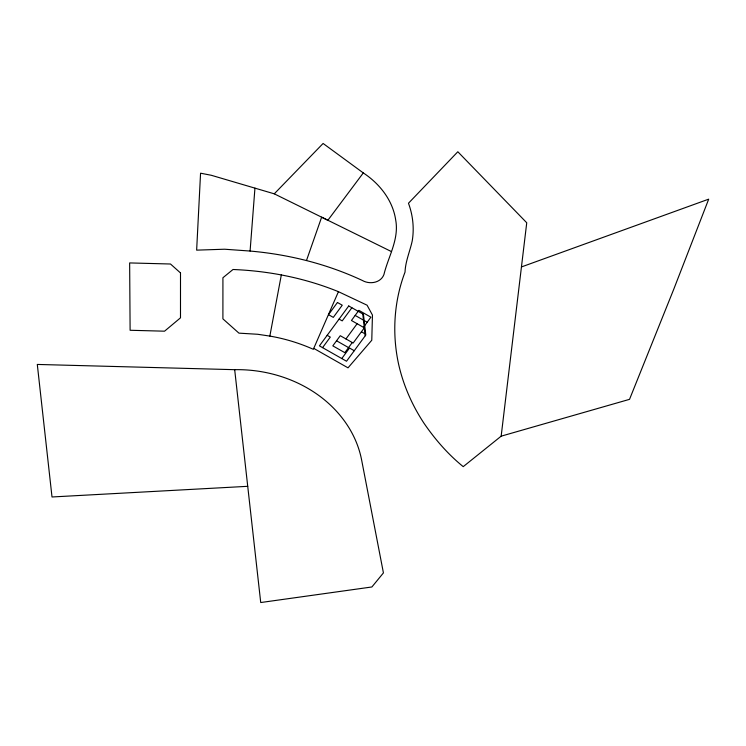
<?xml version="1.0" encoding="UTF-8"?>
<svg xmlns="http://www.w3.org/2000/svg" width="746" height="746" viewBox="0 0 746 746"><rect width="100%" height="100%" fill="white"/><g stroke="black" fill="none" stroke-linecap="round" stroke-linejoin="round"><path stroke-width="1.12" d="M250.087 251.048L224.583 249.22L196.646 250.143L200.562 173.193L211.267 175.273L274.267 193.829L323.102 143.465L363.293 172.923C379.658 183.675 392.825 200.376 395.716 220.117C399.231 239.326 388.246 256.661 383.92 274.584C380.721 283.004 369.643 284.655 362.435 280.515C327.14 263.981 288.851 254.433 250.087 251.048L254.945 188.132M501.163 436.168L526.741 222.774L457.83 151.755L408.472 203.238C412.911 215.249 414.347 228.313 412.212 240.967C409.918 251.43 405.47 261.259 405.022 272.113C393.879 301.393 391.948 333.816 398.644 364.374A217.31 187.041 7.1 0 0 424.082 423.374C435.114 439.45 448.057 454.342 463.229 466.651L501.163 436.168L629.531 399.343L673.675 289.448L708.7 199.154L521.454 266.937M313.74 348.373L348.018 367.843L371.778 340.241L372.45 315.073L367.079 305.198L338.432 291.677C305.011 278.053 269.017 270.919 232.994 269.502L222.923 277.745L222.905 318.859L238.944 333.145L257.696 334.273L269.847 336.092L281.326 274.948M306.503 260.466L321.647 217.17L327.886 220.256L363.293 172.923M338.432 291.677L313.339 349.296C299.463 343.123 284.823 338.637 269.847 336.092M322.57 347.636L330.301 337.108L327.158 335.327M351.879 307.744L342.218 320.883L339.076 319.101M345.948 338.936L357.129 323.727M352.28 342.535L344.829 352.671L332.819 345.855L340.269 335.709L353.156 343.029L364.328 327.82L351.441 320.5L358.891 310.355L370.902 317.181L363.451 327.317M341.78 358.556L349.52 348.028L354.257 350.723M247.728 486.317L52.006 496.976L37.3 364.44L234.682 369.68C279.2 368.813 325.396 389.263 349.109 427.99A119.808 103.125 7.1 0 1 361.661 460.17L383.425 572.909L371.89 586.971L260.727 602.535L234.682 369.68M274.267 193.829L391.491 251.607M355.171 315.427L367.181 322.253M361.437 331.802L365.008 333.826M336.549 340.782L348.559 347.599M362.761 313.926L365.232 335.784M180.504 272.943L180.495 317.833L164.549 331.187L130.112 330.273L129.645 262.928L170.498 264.009L180.504 272.943M337.444 302.484L328.501 314.653L333.303 317.386L342.246 305.217L337.444 302.484M348.736 305.963L319.428 345.855L346.526 361.241L365.782 335.029L363.442 314.308L348.736 305.963"/></g></svg>
